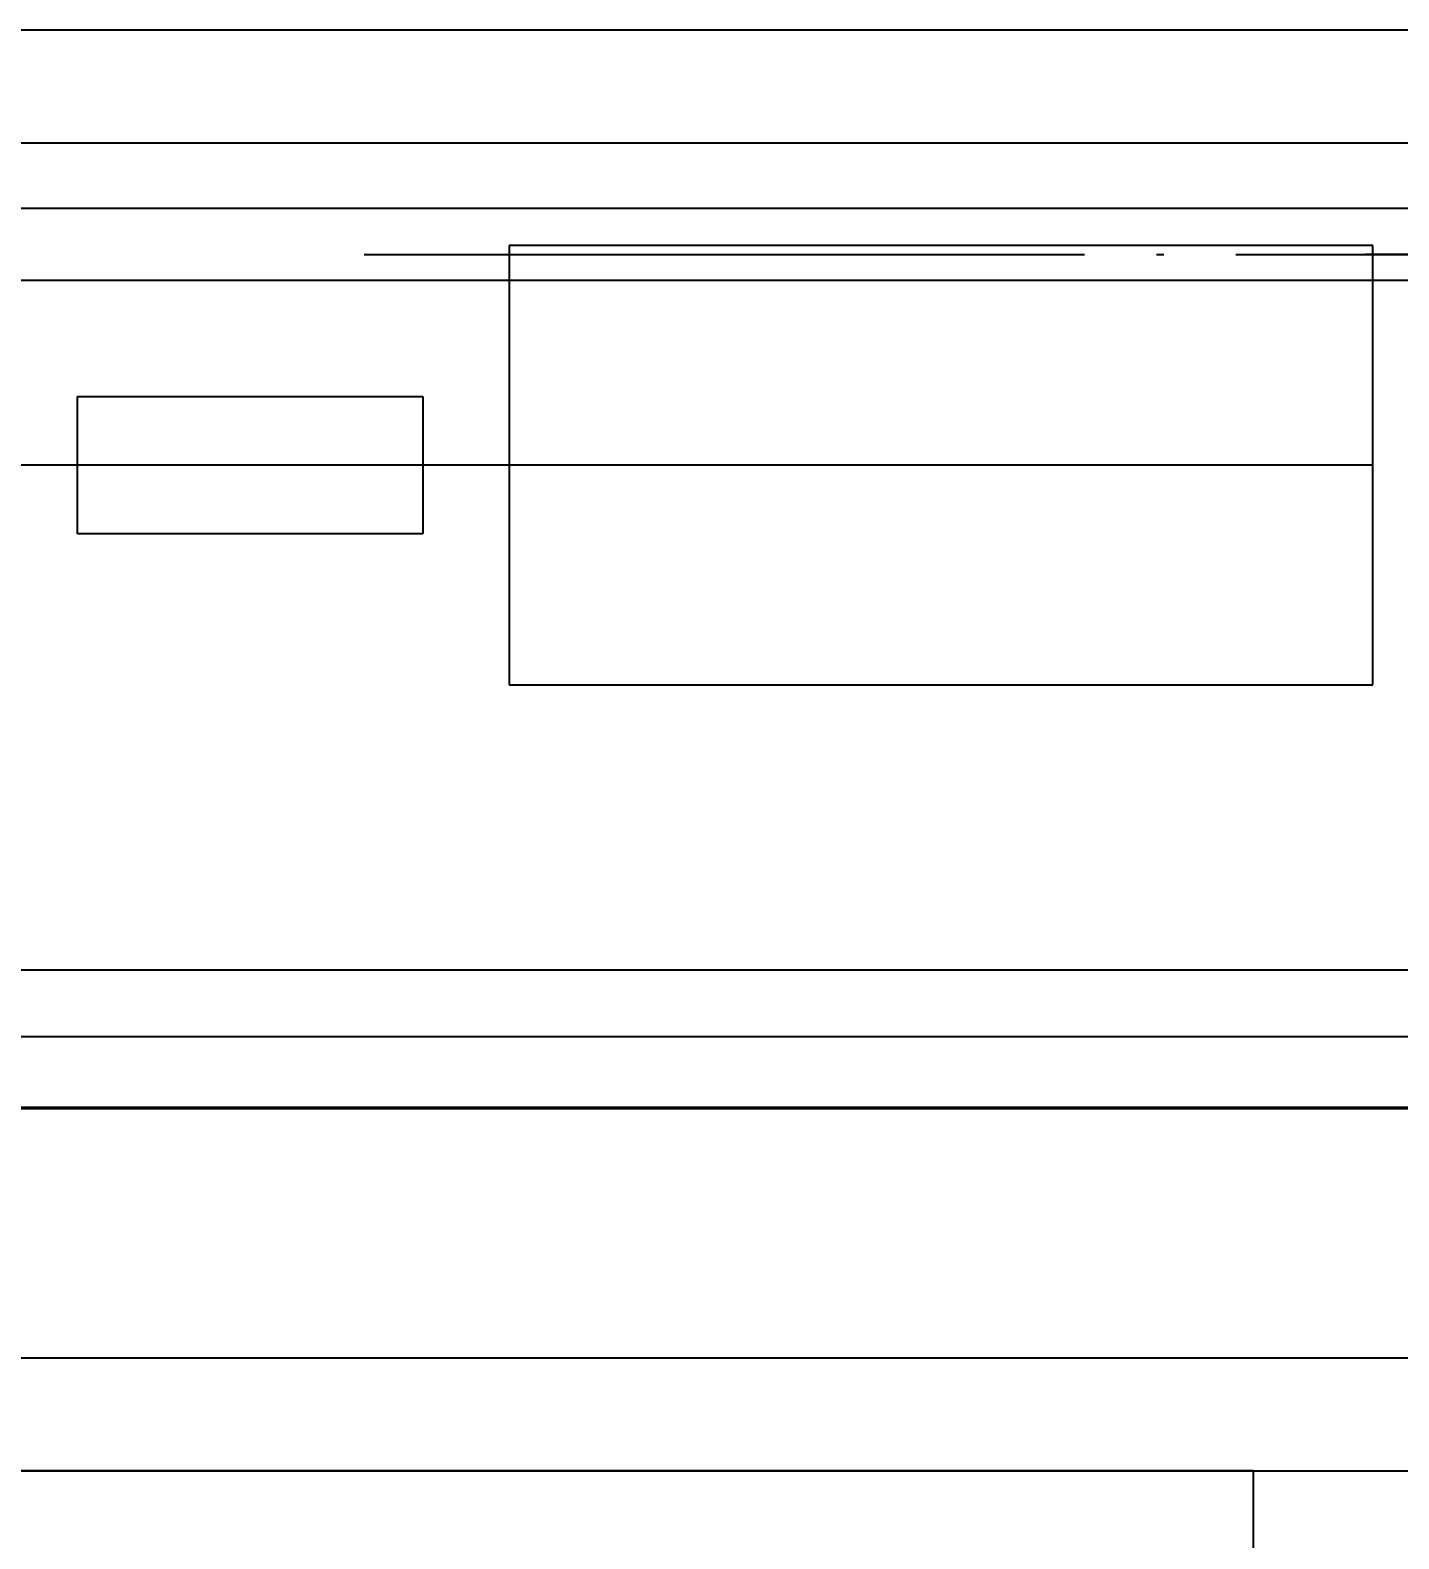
# Model space of a CAD drawing. Extents: x 11992 to 29481, y -6727 to 6811.
# Drawn here: x 16579.8 to 16959.9, y -526.1 to -107.1 of the extents above; entities that cross this region are included whole.
import ezdxf

# ---------------------------------------------------------------- set-up
doc = ezdxf.new("R2010")
doc.units = 0
doc.header["$MEASUREMENT"] = 0
doc.linetypes.add('DOTE', pattern=[2.42, 2, -0.2, 0.02, -0.2])
doc.layers.get('0').update_dxf_attribs({"color": 8, "linetype": 'CONTINUOUS'})
doc.layers.add('zoylight 2射灯', color=1, linetype='CONTINUOUS')
doc.layers.add('zoylight 4标注', color=9, linetype='CONTINUOUS')

# ---------------------------------------------------------------- blocks, each defined once
blk = doc.blocks.new('嵌入式射灯55')
at = {"layer": 'zoylight 2射灯'}
h = blk.add_hatch(color=256, dxfattribs=at)
h.dxf.hatch_style = 1
h.paths.add_polyline_path([(0, 0), (0, 27.5, 0.4142136), (-27.5, 0)])
h.paths.add_polyline_path([(0, -27.5, 0.4142136), (27.5, 0), (0, 0)])
for p, q in [((0, -48.125), (0, 48.125)), ((48.125, 0), (-48.125, 0))]:
    blk.add_line(p, q, dxfattribs=at)
blk.add_circle((0, 0), 27.5, dxfattribs=at)

msp = doc.modelspace()

# ---------------------------------------------------------------- linework, layer by layer
for p, q in [((16989.1, -107.1, -35.41), (16292.66, -107.1, -35.41)), ((16989.1, -107.1, 264.59), (16292.66, -107.1, 264.59)), ((16252.88, -138.35, -35.41), (17028.87, -138.35, -35.41)), ((16252.88, -138.35, 264.59), (17028.87, -138.35, 264.59)), ((17250.91, -156.64, -35.41), (16150.93, -156.64, -35.41)), ((17250.91, -156.64, -55.41), (16150.93, -156.64, -55.41)), ((16952.64, -166.93, -35.41), (16712.86, -166.93, -35.41)), ((16712.86, -166.93, -35.41), (16712.86, -288.9, -35.41)), ((16952.64, -166.93, 264.59), (16712.86, -166.93, 264.59)), ((16712.86, -166.93, 264.59), (16712.86, -288.9, 264.59)), ((16712.86, -166.93, -35.41), (16712.86, -166.93, 264.59)), ((16952.64, -288.9, -35.41), (16952.64, -166.93, -35.41)), ((16952.64, -288.9, 264.59), (16952.64, -166.93, 264.59)), ((16952.64, -166.93, -35.41), (16952.64, -166.93, 264.59)), ((17230.91, -176.64, -35.41), (16170.93, -176.64, -35.41)), ((17230.91, -176.64, -55.41), (16170.93, -176.64, -55.41)), ((16592.98, -246.97, -35.41), (16592.98, -208.86, -35.41)), ((16592.98, -208.86, -35.41), (16688.89, -208.86, -35.41)), ((16592.98, -246.97, 264.59), (16592.98, -208.86, 264.59)), ((16592.98, -208.86, 264.59), (16688.89, -208.86, 264.59)), ((16592.98, -208.86, -35.41), (16592.98, -208.86, 264.59)), ((16688.89, -208.86, -35.41), (16688.89, -246.97, -35.41)), ((16688.89, -208.86, 264.59), (16688.89, -246.97, 264.59)), ((16688.89, -208.86, -35.41), (16688.89, -208.86, 264.59)), ((16688.89, -208.86, -35.41), (16688.89, -208.86, 264.59)), ((16952.64, -227.91, -35.41), (16329.22, -227.91, -35.41)), ((16952.64, -227.91, 264.59), (16329.22, -227.91, 264.59)), ((16952.64, -227.91, -35.41), (16952.64, -227.91, 264.59)), ((16688.89, -246.97, -35.41), (16592.98, -246.97, -35.41)), ((16688.89, -246.97, 264.59), (16592.98, -246.97, 264.59)), ((16592.98, -246.97, -35.41), (16592.98, -246.97, 264.59)), ((16688.89, -246.97, -35.41), (16688.89, -246.97, 264.59)), ((16712.86, -288.9, -35.41), (16952.64, -288.9, -35.41)), ((16712.86, -288.9, 264.59), (16952.64, -288.9, 264.59)), ((16712.86, -288.9, -35.41), (16712.86, -288.9, 264.59)), ((16712.86, -288.9, -35.41), (16712.86, -288.9, 264.59)), ((16952.64, -288.9, -35.41), (16952.64, -288.9, 264.59)), ((17028.87, -368.14, -35.41), (16252.88, -368.15, -35.41)), ((17028.87, -368.14, 264.59), (16252.88, -368.15, 264.59)), ((17230.91, -386.63, -35.41), (16170.93, -386.63, -35.41)), ((17230.91, -386.63, -55.41), (16170.93, -386.63, -55.41)), ((17028.87, -406.26, -35.41), (16252.88, -406.26, -35.41)), ((17028.87, -406.26, 264.59), (16252.88, -406.26, 264.59)), ((17250.91, -406.63, -35.41), (16150.93, -406.63, -35.41)), ((17250.91, -406.63, -55.41), (16150.93, -406.63, -55.41)), ((17028.87, -475.92, -35.41), (16252.88, -475.92, -35.41)), ((17028.87, -475.92, 264.59), (16252.88, -475.92, 264.59)), ((16292.66, -507.17, -35.41), (16989.1, -507.17, -35.41)), ((16292.66, -507.17, 264.59), (16989.1, -507.17, 264.59)), ((16919.46, -507.17, -35.41), (16362.3, -507.17, -35.41)), ((16919.46, -507.17, 264.59), (16362.3, -507.17, 264.59)), ((16919.46, -652.96, -35.41), (16919.46, -507.17, -35.41)), ((16919.46, -652.96, 264.59), (16919.46, -507.17, 264.59)), ((16919.46, -507.17, -35.41), (16919.46, -507.17, 264.59))]:
    msp.add_line(p, q)
at = {"layer": 'zoylight 4标注', "color": 9, "linetype": 'DOTE', "ltscale": 100}
msp.add_line((16672.59, -169.4, -40.43), (24800.21, -169.4, -40.43), dxfattribs=at)

# ---------------------------------------------------------------- block references
at = {"layer": 'zoylight 2射灯'}
msp.add_blockref('嵌入式射灯55', (16998.77, -169.4, -420), dxfattribs=at)

doc.saveas('drawing.dxf')
